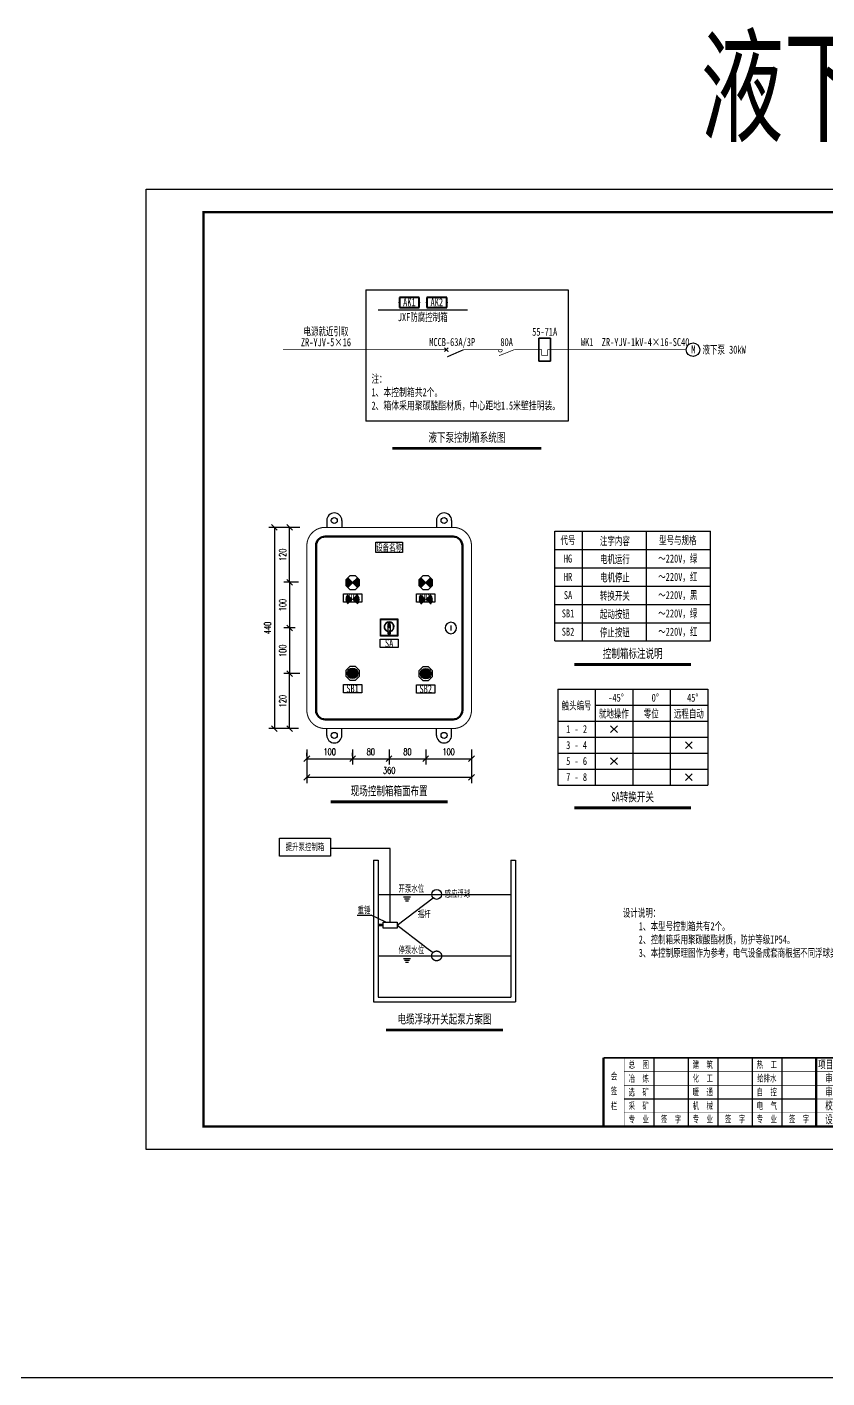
# Model space of a CAD drawing. Header units: millimetres. Extents: x 401220 to 2750366, y -101310 to 943175.
# Drawn here: x 647008 to 681994, y 309391 to 368490 of the extents above; entities that cross this region are included whole.
import ezdxf
from ezdxf.enums import TextEntityAlignment as Align

# ---------------------------------------------------------------- set-up
doc = ezdxf.new("R2010")
doc.units = ezdxf.units.MM
for name, pattern in [('事故照明', [800, 600, 0, -200, 0]), ('常规', [20, 10, 0, 10]), ('接地线', [1460, 500, 500, -200, 60, -200])]:
    doc.linetypes.add(name, pattern=pattern)
for name, color, linetype in [('1', 7, 'Continuous'), ('4', 1, 'Continuous'), ('TEXT', 4, 'Continuous'), ('动力平面导线层', 3, '常规'), ('动力平面设备层', 1, 'Continuous'), ('图框', 7, 'Continuous'), ('文字', 7, 'Continuous'), ('标注-照明', 7, 'Continuous'), ('照明平面导线层', 3, 'Continuous'), ('照明平面设备层', 1, 'Continuous'), ('电气-接地设计-接地线', 3, '接地线'), ('高低压系统', 4, 'Continuous')]:
    doc.layers.add(name, color=color, linetype=linetype)
doc.layers.add('CAXA0层', color=7, linetype='Continuous', lineweight=25)
doc.layers.add('SW', color=8, linetype='Continuous', lineweight=20)
doc.styles.add('DIM_FONT', font='txt.shx', dxfattribs={"width": 0.7, "bigfont": 'hzdx.shx'})
doc.styles.add('HZ', font='simsun.ttf', dxfattribs={"width": 0.75})
doc.styles.add('标准', font='NSimSun.ttf', dxfattribs={"width": 0.667})
doc.dimstyles.new('副本 DIM20', dxfattribs={"dimtxt": 300, "dimasz": 2, "dimexe": 250, "dimexo": 300, "dimgap": 150, "dimtad": 1, "dimdec": 4, "dimlfac": 0.05, "dimzin": 0, "dimdsep": 46, "dimtxsty": 'DIM_FONT', "dimblk1": '_DIMX', "dimblk2": '_DIMX', "dimsah": 1, "dimcen": 0.09, "dimadec": 0, "dimazin": 0, "dimtfac": 1, "dimtdec": 4, "dimtix": 1, "dimtmove": 2, "dimatfit": 3, "dimldrblk": '_DIMX', "dimfxl": 250, "dimtolj": 1, "dimtzin": 0, "dimarcsym": 0})

# ---------------------------------------------------------------- blocks, each defined once
blk = doc.blocks.new('_Oblique')
at = {"color": 0, "linetype": 'ByBlock', "lineweight": -2}
blk.add_line((-0.5, -0.5), (0.5, 0.5), dxfattribs=at)
blk = doc.blocks.new('*D87')
at = {"layer": '1', "color": 3, "linetype": 'ByBlock', "lineweight": -2}
for p, q in [((658565, 346602), (657578, 346602)), ((657828, 346602), (657828, 337802)), ((658565, 337802), (657578, 337802))]:
    blk.add_line(p, q, dxfattribs=at)
at = {"layer": 'Defpoints', "color": 0, "linetype": 'ByBlock'}
for p in [(658865, 346602), (657828, 337802), (658865, 337802)]:
    blk.add_point(p, dxfattribs=at)
at = {"layer": '1', "color": 3, "linetype": 'ByBlock', "lineweight": -2, "xscale": 250, "yscale": 250, "zscale": 250}
for p, rotation in [((657828, 346602), 90), ((657828, 337802), 270)]:
    blk.add_blockref('_Oblique', p, dxfattribs=dict(at, rotation=rotation))
at = {"layer": '1', "color": 7, "linetype": 'ByBlock', "insert": (657528, 342202), "char_height": 300, "attachment_point": 5, "rotation": 90, "style": 'DIM_FONT'}
blk.add_mtext('\\A1;440', dxfattribs=at)
blk = doc.blocks.new('_DIMX')
blk.add_line((-150, 0), (150, 0))
at = {"const_width": 50}
blk.add_lwpolyline([(-70, -70), (70, 70)], dxfattribs=at)
blk = doc.blocks.new('*D88')
at = {"layer": '1', "color": 3, "linetype": 'ByBlock', "lineweight": -2}
for p, q in [((658946, 340202), (658242, 340202)), ((658492, 337802), (658492, 340202)), ((658888, 337802), (658242, 337802))]:
    blk.add_line(p, q, dxfattribs=at)
at = {"layer": 'Defpoints', "color": 0, "linetype": 'ByBlock'}
for p in [(658492, 340202), (659246, 340202), (659188, 337802)]:
    blk.add_point(p, dxfattribs=at)
at = {"layer": '1', "color": 3, "linetype": 'ByBlock', "lineweight": -2, "xscale": 250, "yscale": 250, "zscale": 250}
for p, rotation in [((658492, 340202), 90), ((658492, 337802), 270)]:
    blk.add_blockref('_Oblique', p, dxfattribs=dict(at, rotation=rotation))
at = {"layer": '1', "color": 7, "linetype": 'ByBlock', "insert": (658192, 339002), "char_height": 300, "attachment_point": 5, "rotation": 90, "style": 'DIM_FONT'}
blk.add_mtext('\\A1;120', dxfattribs=at)
blk = doc.blocks.new('*D89')
at = {"layer": '1', "color": 3, "linetype": 'ByBlock', "lineweight": -2}
for p, q in [((658671, 342202), (658242, 342202)), ((658492, 342202), (658492, 340202)), ((658733, 340202), (658242, 340202))]:
    blk.add_line(p, q, dxfattribs=at)
at = {"layer": 'Defpoints', "color": 0, "linetype": 'ByBlock'}
for p in [(658971, 342202), (658492, 340202), (659033, 340202)]:
    blk.add_point(p, dxfattribs=at)
at = {"layer": '1', "color": 3, "linetype": 'ByBlock', "lineweight": -2, "xscale": 250, "yscale": 250, "zscale": 250}
for p, rotation in [((658492, 342202), 90), ((658492, 340202), 270)]:
    blk.add_blockref('_Oblique', p, dxfattribs=dict(at, rotation=rotation))
at = {"layer": '1', "color": 7, "linetype": 'ByBlock', "insert": (658192, 341202), "char_height": 300, "attachment_point": 5, "rotation": 90, "style": 'DIM_FONT'}
blk.add_mtext('\\A1;100', dxfattribs=at)
blk = doc.blocks.new('*D90')
at = {"layer": '1', "color": 3, "linetype": 'ByBlock', "lineweight": -2}
for p, q in [((658671, 344202), (658242, 344202)), ((658492, 344202), (658492, 342202)), ((658733, 342202), (658242, 342202))]:
    blk.add_line(p, q, dxfattribs=at)
at = {"layer": 'Defpoints', "color": 0, "linetype": 'ByBlock'}
for p in [(658971, 344202), (658492, 342202), (659033, 342202)]:
    blk.add_point(p, dxfattribs=at)
at = {"layer": '1', "color": 3, "linetype": 'ByBlock', "lineweight": -2, "xscale": 250, "yscale": 250, "zscale": 250}
for p, rotation in [((658492, 344202), 90), ((658492, 342202), 270)]:
    blk.add_blockref('_Oblique', p, dxfattribs=dict(at, rotation=rotation))
at = {"layer": '1', "color": 7, "linetype": 'ByBlock', "insert": (658192, 343202), "char_height": 300, "attachment_point": 5, "rotation": 90, "style": 'DIM_FONT'}
blk.add_mtext('\\A1;100', dxfattribs=at)
blk = doc.blocks.new('*D91')
at = {"layer": '1', "color": 3, "linetype": 'ByBlock', "lineweight": -2}
for p, q in [((658946, 346602), (658242, 346602)), ((658492, 344202), (658492, 346602)), ((658888, 344202), (658242, 344202))]:
    blk.add_line(p, q, dxfattribs=at)
at = {"layer": 'Defpoints', "color": 0, "linetype": 'ByBlock'}
for p in [(658492, 346602), (659246, 346602), (659188, 344202)]:
    blk.add_point(p, dxfattribs=at)
at = {"layer": '1', "color": 3, "linetype": 'ByBlock', "lineweight": -2, "xscale": 250, "yscale": 250, "zscale": 250}
for p, rotation in [((658492, 346602), 90), ((658492, 344202), 270)]:
    blk.add_blockref('_Oblique', p, dxfattribs=dict(at, rotation=rotation))
at = {"layer": '1', "color": 7, "linetype": 'ByBlock', "insert": (658192, 345402), "char_height": 300, "attachment_point": 5, "rotation": 90, "style": 'DIM_FONT'}
blk.add_mtext('\\A1;120', dxfattribs=at)
blk = doc.blocks.new('*D92')
at = {"layer": '1', "color": 3, "linetype": 'ByBlock', "lineweight": -2}
for p, q in [((662845, 336879), (662845, 336233)), ((664446, 336879), (664446, 336233)), ((662845, 336483), (664446, 336483))]:
    blk.add_line(p, q, dxfattribs=at)
at = {"layer": 'Defpoints', "color": 0, "linetype": 'ByBlock'}
for p in [(662845, 337179), (664446, 337179), (664446, 336483)]:
    blk.add_point(p, dxfattribs=at)
at = {"layer": '1', "color": 3, "linetype": 'ByBlock', "lineweight": -2, "xscale": 250, "yscale": 250, "zscale": 250, "rotation": 180}
blk.add_blockref('_Oblique', (662845, 336483), dxfattribs=at)
at = {"layer": '1', "color": 3, "linetype": 'ByBlock', "lineweight": -2, "xscale": 250, "yscale": 250, "zscale": 250}
blk.add_blockref('_Oblique', (664446, 336483), dxfattribs=at)
at = {"layer": '1', "color": 7, "linetype": 'ByBlock', "insert": (663646, 336783), "char_height": 300, "attachment_point": 5, "style": 'DIM_FONT'}
blk.add_mtext('\\A1;80', dxfattribs=at)
blk = doc.blocks.new('*D93')
at = {"layer": '1', "color": 3, "linetype": 'ByBlock', "lineweight": -2}
for p, q in [((664446, 336879), (664446, 336233)), ((666446, 336879), (666446, 336233)), ((664446, 336483), (666446, 336483))]:
    blk.add_line(p, q, dxfattribs=at)
at = {"layer": 'Defpoints', "color": 0, "linetype": 'ByBlock'}
for p in [(664446, 337179), (666446, 337179), (666446, 336483)]:
    blk.add_point(p, dxfattribs=at)
at = {"layer": '1', "color": 3, "linetype": 'ByBlock', "lineweight": -2, "xscale": 250, "yscale": 250, "zscale": 250, "rotation": 180}
blk.add_blockref('_Oblique', (664446, 336483), dxfattribs=at)
at = {"layer": '1', "color": 3, "linetype": 'ByBlock', "lineweight": -2, "xscale": 250, "yscale": 250, "zscale": 250}
blk.add_blockref('_Oblique', (666446, 336483), dxfattribs=at)
at = {"layer": '1', "color": 7, "linetype": 'ByBlock', "insert": (665446, 336783), "char_height": 300, "attachment_point": 5, "style": 'DIM_FONT'}
blk.add_mtext('\\A1;100', dxfattribs=at)
blk = doc.blocks.new('*D94')
at = {"layer": '1', "color": 3, "linetype": 'ByBlock', "lineweight": -2}
for p, q in [((659246, 336879), (659246, 335418)), ((666446, 336879), (666446, 335418)), ((659246, 335668), (666446, 335668))]:
    blk.add_line(p, q, dxfattribs=at)
at = {"layer": 'Defpoints', "color": 0, "linetype": 'ByBlock'}
for p in [(659246, 337179), (666446, 337179), (666446, 335668)]:
    blk.add_point(p, dxfattribs=at)
at = {"layer": '1', "color": 3, "linetype": 'ByBlock', "lineweight": -2, "xscale": 250, "yscale": 250, "zscale": 250, "rotation": 180}
blk.add_blockref('_Oblique', (659246, 335668), dxfattribs=at)
at = {"layer": '1', "color": 3, "linetype": 'ByBlock', "lineweight": -2, "xscale": 250, "yscale": 250, "zscale": 250}
blk.add_blockref('_Oblique', (666446, 335668), dxfattribs=at)
at = {"layer": '1', "color": 7, "linetype": 'ByBlock', "insert": (662846, 335968), "char_height": 300, "attachment_point": 5, "style": 'DIM_FONT'}
blk.add_mtext('\\A1;360', dxfattribs=at)
blk = doc.blocks.new('*D95')
at = {"layer": '1', "color": 3, "linetype": 'ByBlock', "lineweight": -2}
for p, q in [((659246, 336596), (659246, 336733)), ((659246, 336483), (661246, 336483)), ((661246, 336596), (661246, 336733))]:
    blk.add_line(p, q, dxfattribs=at)
at = {"layer": 'Defpoints', "color": 0, "linetype": 'ByBlock'}
for p in [(659246, 336296), (661246, 336483), (661246, 336296)]:
    blk.add_point(p, dxfattribs=at)
at = {"layer": '1', "color": 3, "linetype": 'ByBlock', "lineweight": -2, "xscale": 250, "yscale": 250, "zscale": 250, "rotation": 180}
blk.add_blockref('_Oblique', (659246, 336483), dxfattribs=at)
at = {"layer": '1', "color": 3, "linetype": 'ByBlock', "lineweight": -2, "xscale": 250, "yscale": 250, "zscale": 250}
blk.add_blockref('_Oblique', (661246, 336483), dxfattribs=at)
at = {"layer": '1', "color": 7, "linetype": 'ByBlock', "insert": (660246, 336783), "char_height": 300, "attachment_point": 5, "style": 'DIM_FONT'}
blk.add_mtext('\\A1;100', dxfattribs=at)
blk = doc.blocks.new('*D96')
at = {"layer": '1', "color": 3, "linetype": 'ByBlock', "lineweight": -2}
for p, q in [((661244, 336879), (661244, 336233)), ((662845, 336879), (662845, 336233)), ((661244, 336483), (662845, 336483))]:
    blk.add_line(p, q, dxfattribs=at)
at = {"layer": 'Defpoints', "color": 0, "linetype": 'ByBlock'}
for p in [(661244, 337179), (662845, 337179), (662845, 336483)]:
    blk.add_point(p, dxfattribs=at)
at = {"layer": '1', "color": 3, "linetype": 'ByBlock', "lineweight": -2, "xscale": 250, "yscale": 250, "zscale": 250, "rotation": 180}
blk.add_blockref('_Oblique', (661244, 336483), dxfattribs=at)
at = {"layer": '1', "color": 3, "linetype": 'ByBlock', "lineweight": -2, "xscale": 250, "yscale": 250, "zscale": 250}
blk.add_blockref('_Oblique', (662845, 336483), dxfattribs=at)
at = {"layer": '1', "color": 7, "linetype": 'ByBlock', "insert": (662044, 336783), "char_height": 300, "attachment_point": 5, "style": 'DIM_FONT'}
blk.add_mtext('\\A1;80', dxfattribs=at)
blk = doc.blocks.new('PLA1')
at = {"color": 0, "linetype": 'ByBlock', "lineweight": -2}
for p, q in [((-500, 500), (-500, 0)), ((500, 500), (-500, 500)), ((-500, 0), (500, 0)), ((500, 0), (500, 500))]:
    blk.add_line(p, q, dxfattribs=at)
for p in [(-500, 250), (0, 500), (0, 0), (500, 250)]:
    blk.add_point(p, dxfattribs=at)
blk = doc.blocks.new('JJH')
at = {"color": 3, "linetype": '常规', "lineweight": 35}
for p, q in [((-500, -500), (-500, 0)), ((500, 0), (-500, 0)), ((500, -500), (500, 0)), ((-500, -500), (500, -500))]:
    blk.add_line(p, q, dxfattribs=at)
at = {"color": 3, "linetype": '常规', "lineweight": 35, "const_width": 30}
blk.add_lwpolyline([(0, 100), (0, -125), (-250, -125), (-250, -375), (0, -375), (0, -600)], dxfattribs=at)
blk = doc.blocks.new('GGF')
at = {"layer": '照明平面导线层', "color": 3, "linetype": '常规', "lineweight": 25, "ltscale": 2, "const_width": 30}
for points in [[(0, 0), (0, -365)], [(0, -1065), (-261, -402)], [(0, -365), (0, -544)], [(0, -1065), (0, -1429)]]:
    blk.add_lwpolyline(points, dxfattribs=at)
blk.add_lwpolyline([(0, -544, -1.122007), (0, -365, -1.343832)], format="xyb", dxfattribs=at)
blk = doc.blocks.new('DYDQ0201')
at = {"color": 0}
for points, const_width in [([(0, 0), (0, -3.75)], 0.3), ([(0, -11.25), (-3.11, -4.12)], 0.5), ([(0.86, -4.61), (-0.86, -2.89)], 0.5), ([(-0.86, -4.61), (0.86, -2.89)], 0.5), ([(0, -11.25), (0, -15)], 0.3)]:
    blk.add_lwpolyline(points, dxfattribs=dict(at, const_width=const_width))
blk = doc.blocks.new('3')
at = {"layer": 'TEXT', "color": 7, "lineweight": 25, "style": 'HZ', "width": 0.75}
for s, height, p in [('铜陵有色设计研究院有限责任公司', 400, (221501, 249018)), ('Tongling Nonferrous Design and Research Institute Co.,Ltd.', 200, (221613, 248659))]:
    blk.add_text(s, height=height, dxfattribs=at).set_placement(p)
blk = doc.blocks.new('铜陵有色图签02')
at = {"layer": '图框', "linetype": 'Continuous', "lineweight": 50}
for p, q in [((-38401, 3003), (-38401, 1)), ((-29100, 3001), (-29100, 0))]:
    blk.add_line(p, q, dxfattribs=at)
at = {"layer": '图框', "color": 7, "linetype": 'Continuous', "lineweight": 25}
for p, q in [((-36201, 3010), (-36201, 9)), ((-34701, 3010), (-34701, 9)), ((-33401, 3017), (-33401, 16)), ((-31901, 3017), (-31901, 16)), ((-30601, 3017), (-30601, 16)), ((-29100, 1201), (-37501, 1201))]:
    blk.add_line(p, q, dxfattribs=at)
at = {"layer": '图框', "color": 7, "linetype": 'Continuous', "lineweight": 35}
for p, q in [((-27300, 3001), (-27300, 1)), ((-21600, 1197), (-21600, -3)), ((-17100, 1200), (-17100, 0)), ((-15450, 0), (-15450, 1200)), ((-14550, 1200), (-14550, 0)), ((-12000, 1201), (-12000, 1)), ((-6900, 1202), (-6900, 2))]:
    blk.add_line(p, q, dxfattribs=at)
at = {"layer": '图框', "lineweight": 25}
blk.add_line((-17723, 1830), (-13223, 1830), dxfattribs=at)
at = {"layer": '图框', "lineweight": 70, "const_width": 70}
blk.add_lwpolyline([(-17980, 3001), (0, 3001), (-38401, 3001)], dxfattribs=at)
at = {"layer": '图框', "color": 7, "linetype": 'Continuous', "lineweight": 25, "const_width": 25}
for points in [[(-37501, 3000), (-37501, 0)], [(-25800, 3001), (-25800, 1)], [(-24300, 3001), (-24300, 1)], [(-23100, 2401), (-37501, 2401)], [(-23100, 1801), (-37501, 1801)], [(-23100, 1201), (-29100, 1201)], [(-12900, 600), (-18000, 600), (-37501, 600)], [(-602, 943), (-932, 371), (-272, 371), (-602, 943)]]:
    blk.add_lwpolyline(points, dxfattribs=at)
at = {"layer": '图框', "linetype": 'Continuous', "lineweight": 50, "const_width": 50}
for points in [[(-23100, 3001), (-23100, 1)], [(-18000, 3000), (-18000, 0)]]:
    blk.add_lwpolyline(points, dxfattribs=at)
at = {"layer": '图框', "lineweight": 50, "const_width": 50}
for points in [[(-12900, 3001), (-12900, 1)], [(-7800, 3001), (-7800, 1)], [(0, 3000), (0, 0)], [(-23100, 1200), (0, 1200)]]:
    blk.add_lwpolyline(points, dxfattribs=at)
at = {"layer": '图框', "lineweight": 25, "const_width": 35}
blk.add_lwpolyline([(-17723, 1930), (-13223, 1930)], dxfattribs=at)
at = {"layer": '图框', "color": 7, "linetype": 'Continuous', "lineweight": 35, "const_width": 25}
blk.add_lwpolyline([(-1200, 1201), (-1200, 0)], dxfattribs=at)
at = {"layer": '图框', "linetype": 'Continuous', "lineweight": 70, "const_width": 70}
blk.add_lwpolyline([(-38401, 1), (0, 0)], dxfattribs=at)
at = {"layer": '图框', "lineweight": 25}
blk.add_blockref('3', (-228268, -246986), dxfattribs=at)
at = {"layer": 'TEXT', "color": 7, "lineweight": 25, "style": '标准', "width": 0.667}
for s, height, p in [('会', 300, (-37942, 2054)), ('总  图', 300, (-36862, 2555)), ('建  筑', 300, (-34062, 2562)), ('热  工', 300, (-31262, 2562)), ('项目负责人', 350, (-28197, 2541)), ('冶  炼', 300, (-36862, 1955)), ('化  工', 300, (-34062, 1962)), ('给排水', 300, (-31262, 1962)), ('审  定', 350, (-28197, 1941)), ('签', 300, (-37942, 1404)), ('选  矿', 300, (-36862, 1355)), ('暖  通', 300, (-34062, 1362)), ('自  控', 300, (-31262, 1362)), ('审  核', 350, (-28197, 1341)), ('栏', 300, (-37942, 754)), ('采  矿', 300, (-36862, 754)), ('机  械', 300, (-34062, 761)), ('电  气', 300, (-31262, 761)), ('校  对', 350, (-28197, 741)), ('项目编号', 350, (-22343, 730)), ('专业', 350, (-17559, 730)), ('比例', 350, (-15009, 730)), ('所属', 350, (-12438, 730)), ('图号', 350, (-7339, 495)), ('专  业', 300, (-36862, 170)), ('签  字', 300, (-35449, 170)), ('专  业', 300, (-34062, 177)), ('签  字', 300, (-32649, 177)), ('专  业', 300, (-31262, 177)), ('签  字', 300, (-29849, 177)), ('设  计', 350, (-28197, 139)), ('设计阶段', 350, (-22343, 130)), ('图幅', 350, (-17559, 130)), ('日期', 350, (-15009, 130)), ('图号', 350, (-12438, 130))]:
    blk.add_text(s, height=height, dxfattribs=at).set_placement(p, align=Align.CENTER)

msp = doc.modelspace()

# ---------------------------------------------------------------- hatches: boundary and pattern name
at = {"linetype": 'ByBlock', "lineweight": 25}
h = msp.add_hatch(dxfattribs=at)
h.set_pattern_fill('ANSI31', color=3, scale=184.8, style=0)
h.set_pattern_definition([(45, (96844.062, 346381.2), (-16.3341666, 16.3341666), [])])
h.paths.add_polyline_path([(661246.42233, 344186.23755), (661037.51865, 344395.48839, 0.1991281417), (660950.74233, 344186.23755, 0.1986966109), (661037.17149, 343977.33387)])
h.paths.add_polyline_path([(661455.67317, 344395.14123), (661246.42233, 344186.23755), (661455.32601, 343976.98671, 0.1991281417), (661542.10233, 344186.23755, 0.1986966109)])
h = msp.add_hatch(dxfattribs=at)
h.set_pattern_fill('ANSI31', color=1, scale=184.8, style=0)
h.set_pattern_definition([(45, (101433.915, 346381.2), (-16.3341666, 16.3341666), [])])
h.paths.add_polyline_path([(664446.42233, 344186.23755), (664237.51865, 344395.48839, 0.1991281417), (664150.74233, 344186.23755, 0.1986966109), (664237.17149, 343977.33387)])
h.paths.add_polyline_path([(664655.67317, 344395.14123), (664446.42233, 344186.23755), (664655.32601, 343976.98671, 0.1991281417), (664742.10233, 344186.23755, 0.1986966109)])
h = msp.add_hatch(dxfattribs=at)
h.set_pattern_fill('ANSI31', color=3, scale=184.8, style=0)
h.set_pattern_definition([(45, (96844.062, 345646.175), (-16.3341666, 16.3341666), [])])
h.paths.add_polyline_path([(661246.42233, 343451.21333), (661037.51865, 343660.46417, 0.1991281417), (660950.74233, 343451.21333, 0.1986966109), (661037.17149, 343242.30965)])
h.paths.add_polyline_path([(661455.67317, 343660.11702), (661246.42233, 343451.21333), (661455.32601, 343241.96249, 0.1991281417), (661542.10233, 343451.21333, 0.1986966109)])
h = msp.add_hatch(dxfattribs=at)
h.set_pattern_fill('ANSI31', color=1, scale=184.8, style=0)
h.set_pattern_definition([(45, (101433.915, 345646.175), (-16.3341666, 16.3341666), [])])
h.paths.add_polyline_path([(664446.42233, 343451.21333), (664237.51865, 343660.46417, 0.1991281417), (664150.74233, 343451.21333, 0.1986966109), (664237.17149, 343242.30965)])
h.paths.add_polyline_path([(664655.67317, 343660.11702), (664446.42233, 343451.21333), (664655.32601, 343241.96249, 0.1991281417), (664742.10233, 343451.21333, 0.1986966109)])
at = {"layer": '文字', "linetype": 'ByBlock', "ltscale": 0.2}
h = msp.add_hatch(dxfattribs=at)
h.set_pattern_fill('ANSI31', color=0, scale=308, style=0)
h.set_pattern_definition([(45, (-2701259.53, 1715190.007), (-27.22361108, 27.22361108), [])])
edge = h.paths.add_edge_path()
edge.add_line((662906.014, 341938.62837), (662906.014, 342213.92639))
edge.add_line((662781.3109, 342213.92591), (662781.3109, 341938.62837))
edge.add_arc((662009.62954, 342213.92591), 896.38446, 359.999999999, 366.2311317254)
edge.add_arc((662425.45164, 342259.32726), 478.09114, 6.2311317161, 14.7669743249)
edge.add_arc((662684.3444, 342327.57005), 210.3552, 14.7669743383, 32.4716252577)
edge.add_arc((662843.66245, 342428.95596), 21.51308, 32.4716252704, 90.0000000155)
edge.add_arc((662843.66245, 342428.95596), 21.51308, 90.0000000068, 147.5283747518)
edge.add_arc((663002.98051, 342327.57005), 210.3552, 147.5283747424, 165.2330256616)
edge.add_arc((663261.87326, 342259.32726), 478.09114, 165.233025662, 173.7688682705)
edge.add_arc((663677.69536, 342213.92591), 896.38446, 173.7688682747, 180.0000000009)
edge.add_line((662781.3109, 341938.62837), (662906.014, 341938.62837))
at = {"layer": '电气-接地设计-接地线', "linetype": 'ByBlock', "ltscale": 0.2}
h = msp.add_hatch(color=3, dxfattribs=at)
edge = h.paths.add_edge_path()
edge.add_arc((661246.42233, 340217.27534), 230.34819, 0, 360)
h = msp.add_hatch(color=1, dxfattribs=at)
edge = h.paths.add_edge_path()
edge.add_arc((664446.42233, 340201.75773), 230.34819, 0, 360)

# ---------------------------------------------------------------- linework, layer by layer
at = {"color": 0, "lineweight": -3, "ltscale": 100}
for p, q in [((661824.27514, 356990.30871), (670669.13152, 356990.30871)), ((661824.27514, 356990.30871), (661824.27514, 351251.18011)), ((670669.13152, 356990.30871), (670669.13152, 351251.18011)), ((670669.13152, 351251.18011), (661824.27514, 351251.18011))]:
    msp.add_line(p, q, dxfattribs=at)
at = {"color": 3, "linetype": 'ByBlock', "lineweight": 25}
for p, q in [((661455.67317, 344395.14123), (661037.17149, 343977.33387)), ((661455.32601, 343976.98671), (661037.51865, 344395.48839))]:
    msp.add_line(p, q, dxfattribs=at)
at = {"color": 1, "linetype": 'ByBlock', "lineweight": 25}
for p, q in [((664655.67317, 344395.14123), (664237.17149, 343977.33387)), ((664655.32601, 343976.98671), (664237.51865, 344395.48839))]:
    msp.add_line(p, q, dxfattribs=at)
at = {"color": 0, "linetype": 'ByBlock', "lineweight": 25}
for p, q in [((662781.3109, 342213.92591), (662781.3109, 341938.62837)), ((662906.014, 341938.62837), (662906.014, 342213.92639)), ((662781.3109, 341938.62837), (662906.014, 341938.62837))]:
    msp.add_line(p, q, dxfattribs=at)
for p, q in [((662889.25064, 332560.01397), (660281.54042, 332560.01397)), ((662889.25064, 329326.7074), (662889.25064, 332560.01397)), ((662164.13806, 332043.67436), (662164.13806, 325843.67436)), ((662164.13806, 332043.67436), (662364.13806, 332043.67436)), ((662364.13806, 332043.67436), (662364.13806, 326043.67436)), ((668164.13806, 332043.67436), (668164.13806, 326043.67436)), ((668164.13806, 332043.67436), (668364.13806, 332043.67436)), ((668364.13806, 332043.67436), (668364.13806, 325843.67436)), ((662364.13806, 330543.67436), (668164.13806, 330543.67436)), ((663193.32993, 329199.18625), (664764.18638, 330396.67493)), ((662585.17134, 329227.66848), (662364.13806, 329227.66848)), ((662585.17134, 329167.55145), (662364.13806, 329167.55145)), ((662364.13806, 327854.69815), (668164.13806, 327854.69815)), ((662164.13806, 325843.67436), (668364.13806, 325843.67436)), ((662364.13806, 326043.67436), (668164.13806, 326043.67436))]:
    msp.add_line(p, q)
at = {"color": 0}
for p in [(661446.72842, 329642.02303), (662698.68484, 329326.7074)]:
    msp.add_line(p, (662054.77206, 329642.02303), dxfattribs=at)
at = {"linetype": '事故照明'}
msp.add_line((663193.32993, 329199.18625), (664764.18638, 328001.69758), dxfattribs=at)
at = {"color": 3}
msp.add_line((930455.53865, 309391.20568), (401219.70842, 309391.20568), dxfattribs=at)
at = {"color": 4, "linetype": 'ByBlock', "lineweight": 35, "const_width": 30}
msp.add_lwpolyline([(669296.88954, 354373.67434), (669521.88954, 354373.67434)], dxfattribs=at)
at = {"color": 252, "linetype": 'ByBlock', "lineweight": 50}
for points in [[(660046.42233, 346201.75773, 0.4142135624), (659646.42233, 345801.75773)], [(666046.42233, 345801.75773, 0.4142135624), (665646.42233, 346201.75773)], [(659646.42233, 338601.75773, 0.4142135624), (660046.42233, 338201.75773)], [(665646.42233, 338201.75773, 0.4142135624), (666046.42233, 338601.75773)]]:
    msp.add_lwpolyline(points, format="xyb", dxfattribs=at)
for points in [[(659646.42233, 338601.75773), (659646.42233, 345801.75773)], [(660046.42233, 346201.75773), (665646.42233, 346201.75773)], [(666046.42233, 345801.75773), (666046.42233, 338601.75773)], [(665646.42233, 338201.75773), (660046.42233, 338201.75773)]]:
    msp.add_lwpolyline(points, dxfattribs=at)
at = {"color": 0, "linetype": 'ByBlock', "lineweight": 25}
for points in [[(662266.78938, 345951.75773), (663426.05528, 345951.75773), (663426.05528, 345495.73163), (662266.78938, 345495.73163)], [(660847.35834, 343694.92793), (661645.48632, 343694.92793), (661645.48632, 343332.10817), (660847.35834, 343332.10817)], [(664047.35834, 343694.92793), (664845.48632, 343694.92793), (664845.48632, 343332.10817), (664047.35834, 343332.10817)], [(662462.48919, 342595.68643), (663224.92379, 342595.68643), (663224.92379, 341843.41451), (662462.48919, 341843.41451)], [(662446.00042, 341710.44811), (663244.1284, 341710.44811), (663244.1284, 341347.62835), (662446.00042, 341347.62835)], [(660847.35834, 339725.96829), (661645.48632, 339725.96829), (661645.48632, 339363.14853), (660847.35834, 339363.14853)], [(664047.35834, 339710.45068), (664845.48632, 339710.45068), (664845.48632, 339347.63092), (664047.35834, 339347.63092)]]:
    msp.add_lwpolyline(points, close=True, dxfattribs=at)
at = {"color": 3, "linetype": 'ByBlock', "lineweight": 25}
msp.add_lwpolyline([(661123.94766, 344481.91755), (660950.74233, 344308.71222), (660950.74233, 344063.76289), (661123.94766, 343890.55755), (661368.897, 343890.55755), (661542.10233, 344063.76289), (661542.10233, 344308.71222), (661368.897, 344481.91755)], close=True, dxfattribs=at)
at = {"color": 1, "linetype": 'ByBlock', "lineweight": 25}
msp.add_lwpolyline([(664323.94766, 344481.91755), (664150.74233, 344308.71222), (664150.74233, 344063.76289), (664323.94766, 343890.55755), (664568.897, 343890.55755), (664742.10233, 344063.76289), (664742.10233, 344308.71222), (664568.897, 344481.91755)], close=True, dxfattribs=at)
at = {"color": 0, "linetype": 'ByBlock', "lineweight": 25}
msp.add_lwpolyline([(662906.014, 342213.92591), (662900.71829, 342311.21904), (662887.75166, 342381.18716, 0.077405152), (662861.81212, 342440.50594), (662843.66245, 342450.46904), (662825.51279, 342440.50594), (662799.57325, 342381.18716, 0.0372618705), (662786.60662, 342311.21904), (662781.3109, 342213.92591)], format="xyb", dxfattribs=at)
at = {"color": 3, "linetype": 'ByBlock', "const_width": 64}
msp.add_lwpolyline([(665546.67859, 342321.57839), (665546.67859, 342085.61409)], dxfattribs=at)
at = {"linetype": 'ByBlock', "lineweight": 25}
for points in [[(661123.94766, 340512.95791), (660950.74233, 340339.75258), (660950.74233, 340094.80324), (661123.94766, 339921.59791), (661368.897, 339921.59791), (661542.10233, 340094.80324), (661542.10233, 340339.75258), (661368.897, 340512.95791)], [(664323.94766, 340497.4403), (664150.74233, 340324.23497), (664150.74233, 340079.28564), (664323.94766, 339906.0803), (664568.897, 339906.0803), (664742.10233, 340079.28564), (664742.10233, 340324.23497), (664568.897, 340497.4403)]]:
    msp.add_lwpolyline(points, close=True, dxfattribs=at)
at = {"color": 4}
msp.add_lwpolyline([(658042.61157, 333001.19217), (660281.54042, 333001.19217), (660281.54042, 332220.72168), (658042.61157, 332220.72168)], close=True, dxfattribs=at)
at = {"color": 3}
msp.add_lwpolyline([(662585.17134, 329326.7074), (663193.32993, 329326.7074), (663193.32993, 329071.66511), (662585.17134, 329071.66511)], close=True, dxfattribs=at)
at = {"color": 1, "lineweight": 30, "ltscale": 100}
msp.add_circle((676135.62224, 354373.67434), 295.9, dxfattribs=at)
msp.add_circle((664922.22101, 330543.67436), 215.83275)
at = {"linetype": '事故照明'}
msp.add_circle((664922.22101, 327854.69815), 215.83275, dxfattribs=at)
at = {"color": 0, "linetype": 'ByBlock', "lineweight": 25}
for radius, start, end in [(216.4831, 286.7394786703, 253.2605213297), (200.7336, 288.0965024602, 251.9034975398)]:
    msp.add_arc((662843.66245, 342249.73544), radius, start, end, dxfattribs=at)
at = {"color": 3, "linetype": 'ByBlock'}
for start, end in [(90, 270), (270, 90)]:
    msp.add_arc((665546.42233, 342201.75773), 250, start, end, dxfattribs=at)
at = {"layer": '4', "color": 0, "linetype": 'ByBlock'}
for p, q in [((660116.42233, 346901.75773), (660116.42233, 346601.75773)), ((660776.42233, 346901.75773), (660776.42233, 346601.75773)), ((664916.42233, 346901.75773), (664916.42233, 346601.75773)), ((665576.42233, 346901.75773), (665576.42233, 346601.75773)), ((660116.42233, 337501.75773), (660116.42233, 337801.75773)), ((660776.42233, 337501.75773), (660776.42233, 337801.75773)), ((664916.42233, 337501.75773), (664916.42233, 337801.75773)), ((665576.42233, 337501.75773), (665576.42233, 337801.75773))]:
    msp.add_line(p, q, dxfattribs=at)
at = {"layer": '4', "color": 0, "linetype": 'ByBlock', "const_width": 45}
for points in [[(660046.42233, 346601.75773, 0.4142135624), (659246.42233, 345801.75773)], [(666446.42233, 345801.75773, 0.4142135624), (665646.42233, 346601.75773)], [(659246.42233, 338601.75773, 0.4142135624), (660046.42233, 337801.75773)], [(665646.42233, 337801.75773, 0.4142135624), (666446.42233, 338601.75773)]]:
    msp.add_lwpolyline(points, format="xyb", dxfattribs=at)
for points in [[(660046.42233, 346601.75773), (665646.42233, 346601.75773)], [(659246.42233, 338601.75773), (659246.42233, 345801.75773)], [(666446.42233, 345801.75773), (666446.42233, 338601.75773)], [(665646.42233, 337801.75773), (660046.42233, 337801.75773)]]:
    msp.add_lwpolyline(points, dxfattribs=at)
at = {"layer": '4', "color": 0, "linetype": 'ByBlock'}
for centre in [(660446.42233, 346901.75773), (665246.42233, 346901.75773), (660446.42233, 337501.75773), (665246.42233, 337501.75773)]:
    msp.add_circle(centre, 130, dxfattribs=at)
for centre, start, end in [((660446.42233, 346901.75773), 0, 180), ((665246.42233, 346901.75773), 0, 180), ((660446.42233, 337501.75773), 180, 0), ((665246.42233, 337501.75773), 180, 0)]:
    msp.add_arc(centre, 330, start, end, dxfattribs=at)
at = {"layer": 'CAXA0层', "color": 0, "linetype": 'Continuous', "lineweight": 30}
msp.add_line((662359.33796, 356110.92203), (666271.47577, 356110.92203), dxfattribs=at)
at = {"layer": 'CAXA0层', "color": 2, "linetype": 'Continuous', "lineweight": 40}
msp.add_line((662993.55804, 350086.18011), (669499.84862, 350086.18011), dxfattribs=at)
at = {"layer": 'CAXA0层', "color": 2, "linetype": 'Continuous', "lineweight": 0}
msp.add_line((662993.55804, 350020.69718), (669499.84862, 350020.69718), dxfattribs=at)
at = {"layer": 'CAXA0层', "color": 2, "linetype": 'ByBlock', "lineweight": 40}
for p, q in [((670948.01981, 340630.02909), (676046.1651, 340630.02909)), ((660297.57742, 334624.11077), (665395.72271, 334624.11077)), ((670948.01981, 334360.67519), (676046.1651, 334360.67519)), ((662715.06541, 324642.50242), (667813.2107, 324642.50242))]:
    msp.add_line(p, q, dxfattribs=at)
at = {"layer": 'CAXA0层', "color": 2, "linetype": 'ByBlock', "lineweight": 0}
for p, q in [((670948.01981, 340564.54616), (676046.1651, 340564.54616)), ((660297.57742, 334558.62784), (665395.72271, 334558.62784)), ((670948.01981, 334295.19226), (676046.1651, 334295.19226)), ((662715.06541, 324577.01949), (667813.2107, 324577.01949))]:
    msp.add_line(p, q, dxfattribs=at)
at = {"layer": 'SW', "color": 7, "linetype": 'ByBlock', "lineweight": 25}
for p, q in [((670097.09246, 346431.75773), (671297.09246, 346431.75773)), ((670097.09246, 345631.75773), (670097.09246, 346431.75773)), ((671297.09246, 346431.75773), (674097.09246, 346431.75773)), ((671297.09246, 345631.75773), (671297.09246, 346431.75773)), ((674097.09246, 345631.75773), (674097.09246, 346431.75773)), ((674097.09246, 346431.75773), (676897.09246, 346431.75773)), ((676897.09246, 345631.75773), (676897.09246, 346431.75773)), ((670097.09246, 344831.75773), (670097.09246, 345631.75773)), ((670097.09246, 345631.75773), (671297.09246, 345631.75773)), ((671297.09246, 344831.75773), (671297.09246, 345631.75773)), ((671297.09246, 345631.75773), (674097.09246, 345631.75773)), ((674097.09246, 344831.75773), (674097.09246, 345631.75773)), ((674097.09246, 345631.75773), (676897.09246, 345631.75773)), ((676897.09246, 344831.75773), (676897.09246, 345631.75773)), ((676897.09246, 344831.75773), (676897.09246, 345631.75773)), ((670097.09246, 344031.75773), (670097.09246, 344831.75773)), ((670097.09246, 344831.75773), (671297.09246, 344831.75773)), ((671297.09246, 344031.75773), (671297.09246, 344831.75773)), ((671297.09246, 344831.75773), (674097.09246, 344831.75773)), ((674097.09246, 344031.75773), (674097.09246, 344831.75773)), ((674097.09246, 344831.75773), (676897.09246, 344831.75773)), ((676897.09246, 344031.75773), (676897.09246, 344831.75773)), ((676897.09246, 344031.75773), (676897.09246, 344831.75773)), ((670097.09246, 344031.75773), (671297.09246, 344031.75773)), ((670097.09246, 343231.75773), (670097.09246, 344031.75773)), ((671297.09246, 344031.75773), (674097.09246, 344031.75773)), ((671297.09246, 343231.75773), (671297.09246, 344031.75773)), ((674097.09246, 343231.75773), (674097.09246, 344031.75773)), ((674097.09246, 344031.75773), (676897.09246, 344031.75773)), ((676897.09246, 343231.75773), (676897.09246, 344031.75773)), ((676897.09246, 343231.75773), (676897.09246, 344031.75773)), ((670097.09246, 342431.75773), (670097.09246, 343231.75773)), ((670097.09246, 343231.75773), (671297.09246, 343231.75773)), ((671297.09246, 342431.75773), (671297.09246, 343231.75773)), ((671297.09246, 343231.75773), (674097.09246, 343231.75773)), ((674097.09246, 342431.75773), (674097.09246, 343231.75773)), ((674097.09246, 343231.75773), (676897.09246, 343231.75773)), ((676897.09246, 342431.75773), (676897.09246, 343231.75773)), ((676897.09246, 342431.75773), (676897.09246, 343231.75773)), ((670097.09246, 342431.75773), (671297.09246, 342431.75773)), ((670097.09246, 341631.75773), (670097.09246, 342431.75773)), ((671297.09246, 342431.75773), (674097.09246, 342431.75773)), ((671297.09246, 341631.75773), (671297.09246, 342431.75773)), ((674097.09246, 342431.75773), (676897.09246, 342431.75773)), ((674097.09246, 341631.75773), (674097.09246, 342431.75773)), ((676897.09246, 341631.75773), (676897.09246, 342431.75773)), ((670097.09246, 341631.75773), (671297.09246, 341631.75773)), ((671297.09246, 341631.75773), (674097.09246, 341631.75773)), ((674097.09246, 341631.75773), (676897.09246, 341631.75773)), ((670218.32894, 339519.32958), (676775.85598, 339519.32958)), ((670218.32894, 339519.32958), (670218.32894, 335330.27609)), ((671857.7107, 339519.32958), (671857.7107, 335330.27609)), ((673497.09246, 339519.32958), (673497.09246, 335330.27609)), ((675136.47422, 339519.32958), (675136.47422, 335330.27609)), ((676775.85598, 339519.32958), (676775.85598, 335330.27609)), ((671857.7107, 338821.154), (676775.85598, 338821.154)), ((670218.32894, 338122.97842), (676775.85598, 338122.97842)), ((672529.29617, 337920.24246), (672825.50698, 337624.03164)), ((672529.29617, 337624.03164), (672825.50698, 337920.24246)), ((670218.32894, 337424.80283), (676775.85598, 337424.80283)), ((675808.05969, 337222.06687), (676104.27051, 336925.85606)), ((675808.05969, 336925.85606), (676104.27051, 337222.06687)), ((670218.32894, 336726.62725), (676775.85598, 336726.62725)), ((672529.29617, 336523.89129), (672825.50698, 336227.68048)), ((672529.29617, 336227.68048), (672825.50698, 336523.89129)), ((670218.32894, 336028.45167), (676775.85598, 336028.45167)), ((675808.05969, 335825.71571), (676104.27051, 335529.50489)), ((675808.05969, 335529.50489), (676104.27051, 335825.71571)), ((670218.32894, 335330.27609), (676775.85598, 335330.27609)), ((670218.32894, 335330.27609), (676775.85598, 335330.27609)), ((670218.32894, 335330.27609), (676775.85598, 335330.27609))]:
    msp.add_line(p, q, dxfattribs=at)
at = {"layer": '动力平面设备层', "color": 0, "linetype": 'ByBlock', "lineweight": -3, "ltscale": 100}
for p, q in [((663470.59212, 330437.89555), (663780.13531, 330437.89555)), ((663512.30201, 330353.68108), (663738.42542, 330353.68108)), ((663554.01191, 330269.4666), (663696.71553, 330269.4666)), ((663470.59212, 327748.91934), (663780.13531, 327748.91934)), ((663512.30201, 327664.70487), (663738.42542, 327664.70487)), ((663554.01191, 327580.49039), (663696.71553, 327580.49039))]:
    msp.add_line(p, q, dxfattribs=at)
at = {"layer": '图框', "linetype": 'Continuous', "lineweight": 100, "const_width": 100}
msp.add_lwpolyline([(654724.24205, 320391.20568), (710624.24205, 320391.20568), (710624.24205, 360391.20568), (654724.24205, 360391.20568)], close=True, dxfattribs=at)
at = {"layer": '文字', "color": 4, "linetype": 'ByBlock', "lineweight": 25, "const_width": 30}
for points in [[(666474.24217, 354373.64363), (667250.47545, 354373.67434)], [(668679.64821, 354373.67434), (669296.88954, 354373.67434)], [(669996.88954, 354373.67434), (675839.72224, 354373.67434)]]:
    msp.add_lwpolyline(points, dxfattribs=at)
at = {"layer": '标注-照明', "color": 0, "linetype": 'ByBlock'}
msp.add_lwpolyline([(662488.84645, 342575.90381), (663198.47845, 342575.90381), (663198.47845, 341866.27181), (662488.84645, 341866.27181)], close=True, dxfattribs=at)
at = {"layer": '照明平面设备层', "color": 0, "lineweight": -3, "ltscale": 100}
msp.add_lwpolyline([(652224.24205, 361391.20568), (711624.24205, 361391.20568), (711624.24205, 319391.20568), (652224.24205, 319391.20568)], close=True, dxfattribs=at)
at = {"layer": '照明平面设备层', "color": 130, "lineweight": -3, "const_width": 30}
for points in [[(658208.34261, 354373.6392), (663877.04431, 354373.6392)], [(663877.04431, 354373.6392), (664974.24217, 354373.6392)]]:
    msp.add_lwpolyline(points, dxfattribs=at)
at = {"layer": '电气-接地设计-接地线', "color": 3, "linetype": 'ByBlock', "ltscale": 0.2}
msp.add_circle((661246.42233, 340217.27534), 230.34819, dxfattribs=at)
at = {"layer": '电气-接地设计-接地线', "color": 1, "linetype": 'ByBlock', "ltscale": 0.2}
msp.add_circle((664446.42233, 340201.75773), 230.34819, dxfattribs=at)

# ---------------------------------------------------------------- block references
at = {"layer": '动力平面导线层', "color": 4, "linetype": 'ByBlock', "rotation": 90}
for name, p in [('JJH', (669396.88954, 354373.67434)), ('GGF', (667250.47545, 354373.67434))]:
    msp.add_blockref(name, p, dxfattribs=at)
at = {"layer": '图框', "lineweight": 25}
msp.add_blockref('铜陵有色图签02', (710624.24205, 320391.20568), dxfattribs=at)
at = {"layer": '照明平面设备层', "color": 1, "lineweight": 40, "xscale": 0.8640000005252659, "yscale": 0.8640000005252659, "zscale": 0.8640000005252659}
for p in [(663728.89788, 356219.78746), (664928.89788, 356219.78746)]:
    msp.add_blockref('PLA1', p, dxfattribs=at)
at = {"layer": '高低压系统', "lineweight": -3, "xscale": 100, "yscale": 100, "zscale": 100, "rotation": 90}
msp.add_blockref('DYDQ0201', (664974.24217, 354373.6392), dxfattribs=at)

# ---------------------------------------------------------------- texts
at = {"layer": 'SW', "color": 4, "linetype": 'ByBlock', "lineweight": 25, "style": '标准', "width": 0.667}
msp.add_text('液下泵', height=4000, dxfattribs=at).set_placement((681924.24205, 363890.68614), align=Align.CENTER)
at = {"layer": 'SW', "color": 7, "linetype": 'Continuous', "lineweight": 25, "style": '标准', "width": 0.667}
for s, p in [('AK1', (663728.89788, 356274.98731)), ('AK2', (664928.89788, 356274.98731)), ('JXF防腐控制箱', (664315.40686, 355623.93606)), ('电源就近引取', (660081.87825, 354999.21819)), ('55-71A', (669646.88954, 354984.34741)), ('ZR-YJV-5×16', (660081.87825, 354526.21819)), ('MCCB-63A/3P', (665601.80885, 354533.6392)), ('80A', (667983.79043, 354533.6392)), ('液下泵 30kW', (677495.69086, 354201.12047))]:
    msp.add_text(s, height=350, dxfattribs=at).set_placement(p, align=Align.CENTER)
for s, p in [('WK1', (671230.35544, 354533.67434)), ('ZR-YJV-1kV-4×16-SC40', (672143.05455, 354533.67434))]:
    msp.add_text(s, height=350, dxfattribs=at).set_placement(p)
at = {"layer": 'SW', "color": 1, "linetype": 'Continuous', "lineweight": 25, "style": '标准', "width": 0.667}
msp.add_text('M', height=350, dxfattribs=at).set_placement((676152.23816, 354214.69107), align=Align.CENTER)
at = {"layer": 'SW', "color": 2, "linetype": 'Continuous', "lineweight": 25, "style": '标准', "width": 0.667}
msp.add_text('液下泵控制箱系统图', height=400, dxfattribs=at).set_placement((666246.70333, 350341.19414), align=Align.CENTER)
at = {"layer": 'SW', "color": 7, "linetype": 'ByBlock', "lineweight": 25, "style": '标准', "width": 0.667}
for s, height, p in [('设备名称', 300, (662843.5642, 345573.49523)), ('代号', 350, (670668.42145, 345862.67117)), ('注字内容', 350, (672716.36072, 345831.75773)), ('型号与规格', 350, (675469.2235, 345862.67117)), ('HG', 350, (670668.42145, 345062.67117)), ('电机运行', 350, (672716.36072, 345031.75773)), ('～220V，绿', 350, (675469.2235, 345062.67117)), ('HR', 350, (670668.42145, 344262.67117)), ('电机停止', 350, (672716.36072, 344231.75773)), ('～220V，红', 350, (675469.2235, 344262.67117)), ('HG', 350, (661245.06441, 343344.30577)), ('HR', 350, (664445.06441, 343344.30577)), ('SA', 350, (670668.42145, 343462.67117)), ('转换开关', 350, (672716.36072, 343431.75773)), ('～220V，黑', 350, (675469.2235, 343462.67117)), ('SB1', 350, (670668.42145, 342662.67117)), ('起动按钮', 350, (672716.36072, 342631.75773)), ('～220V，绿', 350, (675469.2235, 342662.67117)), ('SB2', 350, (670668.42145, 341862.67117)), ('停止按钮', 350, (672716.36072, 341831.75773)), ('～220V，红', 350, (675469.2235, 341862.67117)), ('SA', 350, (662843.70649, 341359.82595)), ('SB1', 350, (661245.06441, 339375.34613)), ('SB2', 350, (664445.06441, 339359.82852)), ('-45°', 350, (672769.77035, 338975.39521)), ('0°', 350, (674484.4146, 338975.39521)), ('45°', 350, (676123.06147, 338975.39521)), ('触头编号', 350, (671043.53941, 338629.75301)), ('就地操作', 350, (672673.72086, 338277.21963)), ('零位', 350, (674313.10262, 338277.21963)), ('远程自动', 350, (675952.48438, 338277.21963)), ('1 - 2', 350, (671043.53941, 337600.44142)), ('3 - 4', 350, (671043.53941, 336902.26584)), ('5 - 6', 350, (671043.53941, 336204.09026)), ('7 - 8', 350, (671043.53941, 335505.91467))]:
    msp.add_text(s, height=height, dxfattribs=at).set_placement(p, align=Align.CENTER)
at = {"layer": 'SW', "color": 2, "linetype": 'ByBlock', "lineweight": 25, "style": '标准', "width": 0.667}
for s, p in [('控制箱标注说明', (673496.86473, 340885.04312)), ('现场控制箱箱面布置', (662846.42233, 334879.1248)), ('SA转换开关', (673496.86473, 334615.68922)), ('电缆浮球开关起泵方案图', (665263.91032, 324897.51645))]:
    msp.add_text(s, height=400, dxfattribs=at).set_placement(p, align=Align.CENTER)
at = {"layer": 'SW', "color": 0, "linetype": 'Continuous', "lineweight": 25, "insert": (662076.43988, 353273.48989), "char_height": 350, "width": 8834.8706464, "attachment_point": 1, "style": '标准'}
msp.add_mtext('注：\\P{\\fNSimSun|b0|i0|c134|p34;\\W0.7;1、本控制箱共2个。\\P2、箱体采用聚碳酸酯材质，中心距地1.5米壁挂明装。}', dxfattribs=at)
at = {"layer": 'SW', "color": 0, "linetype": 'ByBlock', "lineweight": 25, "insert": (673064.79107, 329913.46891), "char_height": 350, "width": 23102.543168, "attachment_point": 1, "style": '标准'}
msp.add_mtext('设计说明：\\P{\\W0.7;    1、\\W0.667;\\C7;本型号控制箱共有2个。\\P\\W0.7;\\C0;    2、\\W0.667;\\C7;控制箱采用聚碳酸酯材质，防护等级IP54。\\P\\W0.7;\\C0;    3、\\W0.667;\\C7;本控制原理图作为参考，电气设备成套商根据不同浮球类别进行深化设计。}', dxfattribs=at)
at = {"layer": 'TEXT', "color": 4, "linetype": 'ByBlock', "ltscale": 100, "style": '标准', "width": 0.667}
msp.add_text('提升泵控制箱', height=300, dxfattribs=at).set_placement((659162.076, 332477.59442), align=Align.CENTER)
at = {"layer": 'TEXT', "color": 2, "linetype": 'ByBlock', "ltscale": 100, "style": '标准', "width": 0.667}
for s, p in [('开泵水位', (663814.76933, 330654.18669)), ('停泵水位', (663814.76933, 327965.21048))]:
    msp.add_text(s, height=300, dxfattribs=at).set_placement(p, align=Align.CENTER)
at = {"layer": 'TEXT', "color": 0, "linetype": 'ByBlock', "ltscale": 100, "style": '标准', "width": 0.667}
for s, p in [('感应浮球', (665833.65297, 330429.73497)), ('重锤', (661750.75024, 329710.30026)), ('摇杆', (664378.58374, 329544.48726))]:
    msp.add_text(s, height=300, dxfattribs=at).set_placement(p, align=Align.CENTER)

# ---------------------------------------------------------------- dimensions: what is measured, and where the dimension line sits
at = {"layer": '1', "color": 0, "linetype": 'ByBlock'}
for base, p1, p2, angle, picture, middle in [((657828.05647, 337801.75773), (658864.5813, 346601.75773), (658864.5813, 337801.75773), 90, '*D87', (657528.05647, 342201.75773)), ((658492.06894, 346601.75773), (659187.69826, 344201.75773), (659246.42233, 346601.75773), 270, '*D91', (658192.06894, 345401.75773)), ((658492.06894, 342201.75773), (658970.76569, 344201.75773), (659032.8433, 342201.75773), 270, '*D90', (658192.06894, 343201.75773)), ((658492.06894, 340201.75773), (658970.76569, 342201.75773), (659032.8433, 340201.75773), 270, '*D89', (658192.06894, 341201.75773)), ((658492.06894, 340201.75773), (659187.69826, 337801.75773), (659246.42233, 340201.75773), 270, '*D88', (658192.06894, 339001.75773))]:
    dim = msp.add_linear_dim(base=base, p1=p1, p2=p2, angle=angle, dimstyle='副本 DIM20', override={"dimasz": 250, "dimblk1": 'Oblique', "dimblk2": 'Oblique'}, dxfattribs=at)
    dim.commit()
    dim.dimension.update_dxf_attribs({"geometry": picture, "text_midpoint": middle})
for base, p1, p2, picture, middle in [((666446.42233, 335668.20257), (659246.42233, 337179.06026), (666446.42233, 337179.06026), '*D94', (662846.42233, 335968.20257)), ((661246.42233, 336483.43093), (659246.42233, 336295.60974), (661246.42233, 336295.60974), '*D95', (660246.42233, 336783.43093)), ((662845.06441, 336483.43093), (661243.70649, 337179.06026), (662845.06441, 337179.06026), '*D96', (662044.38545, 336783.43093)), ((664446.42233, 336483.43093), (662845.06441, 337179.06026), (664446.42233, 337179.06026), '*D92', (663645.74337, 336783.43093)), ((666446.42233, 336483.43093), (664446.42233, 337179.06026), (666446.42233, 337179.06026), '*D93', (665446.42233, 336783.43093))]:
    dim = msp.add_linear_dim(base=base, p1=p1, p2=p2, dimstyle='副本 DIM20', override={"dimasz": 250, "dimblk1": 'Oblique', "dimblk2": 'Oblique'}, dxfattribs=at)
    dim.commit()
    dim.dimension.update_dxf_attribs({"geometry": picture, "text_midpoint": middle})

doc.saveas('drawing.dxf')
